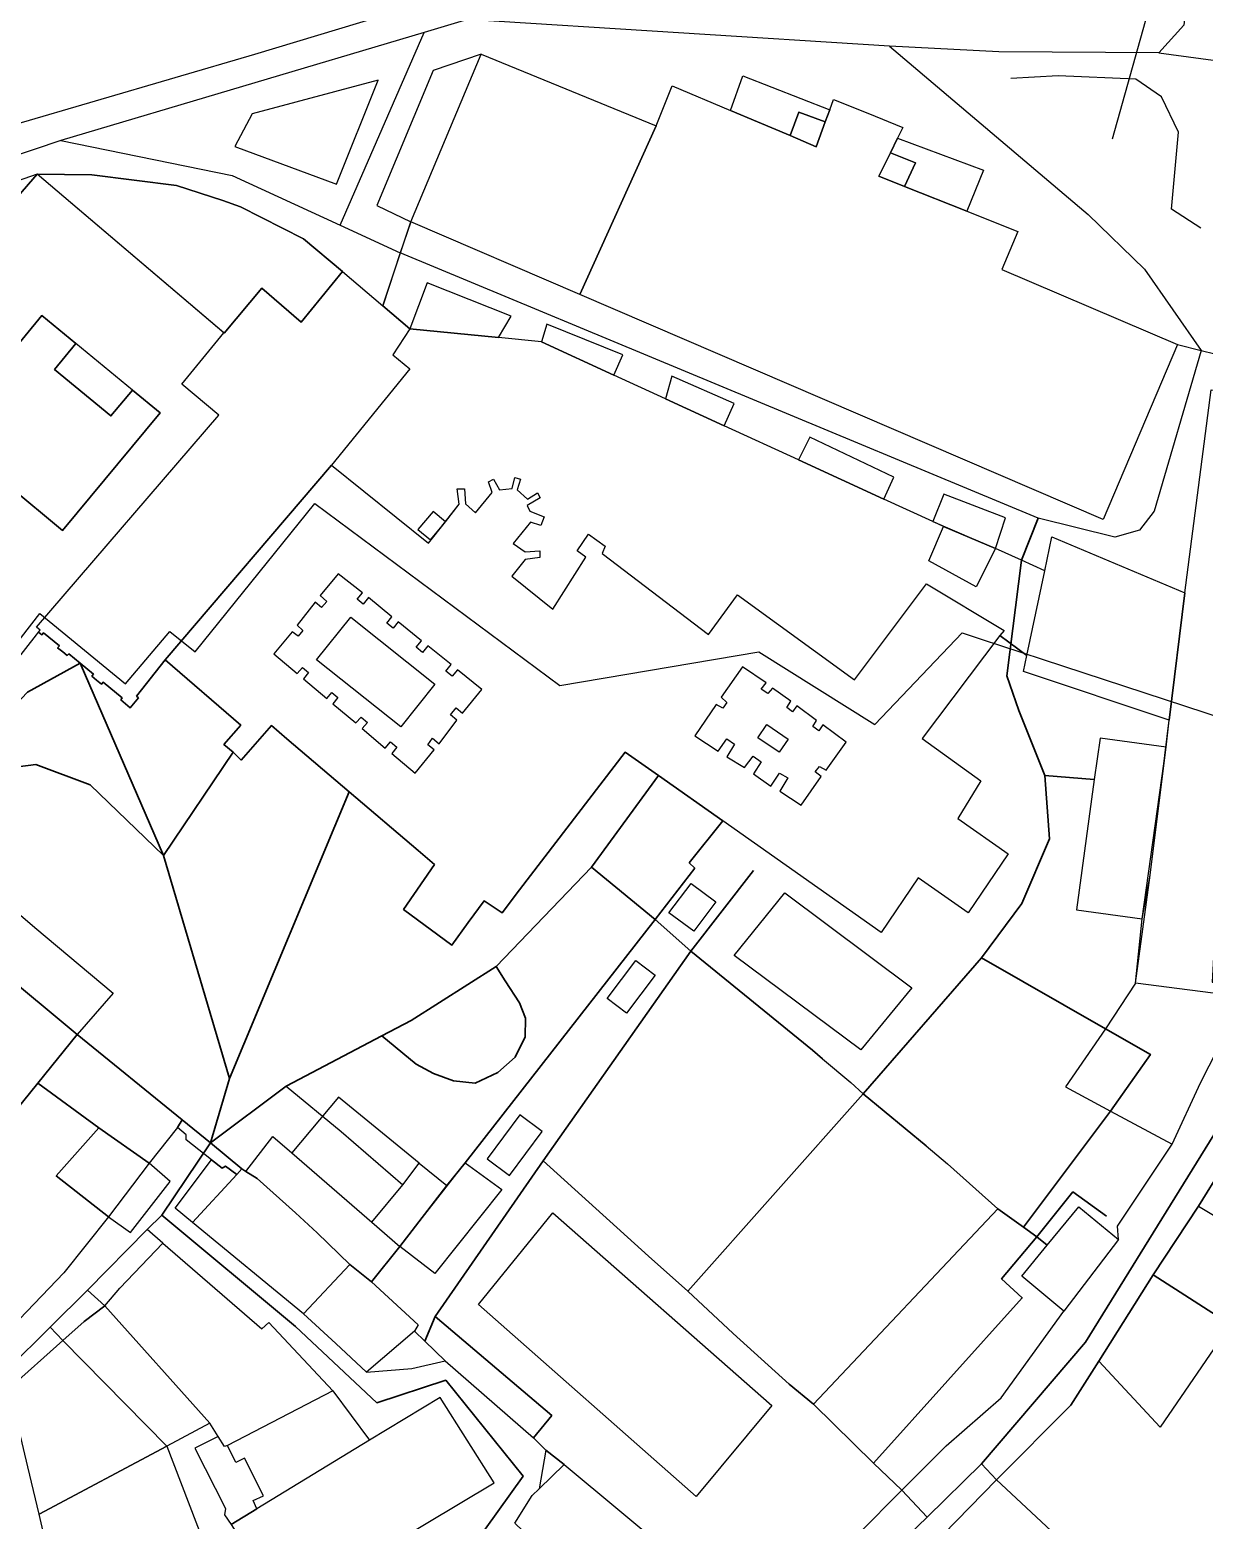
# Model space of a CAD drawing. Header units: millimetres. Extents: x 2635158 to 2636580, y 5834609 to 5836244.
# Drawn here: x 2635979 to 2636109.7, y 5835364.8 to 5835530.5 of the extents above; entities that cross this region are included whole.
import ezdxf

# ---------------------------------------------------------------- set-up
doc = ezdxf.new("R2010")
doc.units = ezdxf.units.MM
for name, color, linetype in [('IRT_OpenStreetMap_Vector geometry_amenity_fountain', 44, 'Continuous'), ('IRT_OpenStreetMap_Vector geometry_amenity_parking', 44, 'Continuous'), ('IRT_OpenStreetMap_Vector geometry_amenity_place_of_worship', 44, 'Continuous'), ('IRT_OpenStreetMap_Vector geometry_barrier_fence', 90, 'Continuous'), ('IRT_OpenStreetMap_Vector geometry_barrier_gate', 90, 'Continuous'), ('IRT_OpenStreetMap_Vector geometry_barrier_hedge', 90, 'Continuous'), ('IRT_OpenStreetMap_Vector geometry_barrier_retaining_wall', 90, 'Continuous'), ('IRT_OpenStreetMap_Vector geometry_barrier_wall', 90, 'Continuous'), ('IRT_OpenStreetMap_Vector geometry_building_residential', 10, 'Continuous'), ('IRT_OpenStreetMap_Vector geometry_building_yes', 10, 'Continuous'), ('IRT_OpenStreetMap_Vector geometry_highway_corridor', 220, 'Continuous'), ('IRT_OpenStreetMap_Vector geometry_highway_path', 220, 'Continuous'), ('IRT_OpenStreetMap_Vector geometry_highway_residential', 220, 'Continuous'), ('IRT_OpenStreetMap_Vector geometry_highway_service', 220, 'Continuous'), ('IRT_OpenStreetMap_Vector geometry_highway_steps', 220, 'Continuous'), ('IRT_OpenStreetMap_Vector geometry_landuse_allotments', 60, 'Continuous'), ('IRT_OpenStreetMap_Vector geometry_landuse_grass', 60, 'Continuous'), ('IRT_OpenStreetMap_Vector geometry_landuse_industrial', 60, 'Continuous'), ('IRT_OpenStreetMap_Vector geometry_landuse_vineyard', 60, 'Continuous'), ('IRT_OpenStreetMap_Vector geometry_leisure_garden', 82, 'Continuous'), ('IRT_OpenStreetMap_Vector geometry_leisure_outdoor_seating', 82, 'Continuous'), ('IRT_OpenStreetMap_Vector geometry_natural_wood', 72, 'Continuous'), ('IRT_OpenStreetMap_Vector geometry_power_minor_line', 154, 'Continuous'), ('IRT_OpenStreetMap_Vector geometry_unknown', 7, 'Continuous')]:
    doc.layers.add(name, color=color, linetype=linetype)
doc.layers.add('IRT_OpenStreetMap_Vector geometry_highway_footway', color=220, linetype='Continuous', lineweight=30)
doc.layers.add('IRT_OpenStreetMap_Vector geometry_highway_pedestrian', color=220, linetype='Continuous', lineweight=35)

msp = doc.modelspace()

# ---------------------------------------------------------------- linework, layer by layer
at = {"layer": 'IRT_OpenStreetMap_Vector geometry_amenity_fountain'}
msp.add_lwpolyline([(2636061, 5835453.26), (2636063.37, 5835451.65), (2636062.37, 5835450.2), (2636060, 5835451.81), (2636061, 5835453.26)], dxfattribs=at)
at = {"layer": 'IRT_OpenStreetMap_Vector geometry_amenity_parking'}
for points in [[(2636029.24, 5835527.8), (2636023.92, 5835525.98), (2636017.63, 5835510.99), (2636021.41, 5835509.16), (2636025.27, 5835518.35), (2636029.24, 5835527.8)], [(2636013.15, 5835513.34), (2636017.79, 5835524.93), (2636003.78, 5835521.19), (2636001.84, 5835517.55), (2636013.15, 5835513.34)], [(2636022.36, 5835404.49), (2636013.38, 5835411.84), (2636008.18, 5835405.66), (2636017.1, 5835397.95), (2636020.52, 5835402.11), (2636022.36, 5835404.49)]]:
    msp.add_lwpolyline(points, dxfattribs=at)
at = {"layer": 'IRT_OpenStreetMap_Vector geometry_amenity_place_of_worship'}
for points in [[(2635990.21, 5835455.12), (2635989.15, 5835456.01), (2635989.32, 5835456.23), (2635987.21, 5835457.97), (2635987.02, 5835457.75), (2635986.47, 5835458.21), (2635985.94, 5835458.66), (2635986.12, 5835458.88), (2635984.63, 5835460.11), (2635983.38, 5835461.15), (2635983.2, 5835460.93), (2635982.71, 5835461.34), (2635982.14, 5835461.8), (2635982.33, 5835462.02), (2635980.56, 5835463.47), (2635980.38, 5835463.26), (2635980.02, 5835463.55), (2635980.19, 5835463.78), (2635979.8, 5835464.11), (2636000.06, 5835487.68), (2635995.94, 5835491.12), (2636000.63, 5835496.82), (2636000.67, 5835496.78), (2636004.84, 5835501.78), (2636009.23, 5835498), (2636013.81, 5835503.66), (2636018.29, 5835499.84), (2636021.31, 5835497.27), (2636019.41, 5835494.39), (2636021.31, 5835492.83), (2636012.6, 5835482.11), (2635994.1, 5835460.48), (2635990.9, 5835456.42), (2635991.12, 5835456.24), (2635990.21, 5835455.12)], [(2636014.73, 5835465.21), (2636024.08, 5835457.75), (2636020.3, 5835453.01), (2636010.94, 5835460.47), (2636014.73, 5835465.21)]]:
    msp.add_lwpolyline(points, dxfattribs=at)
at = {"layer": 'IRT_OpenStreetMap_Vector geometry_barrier_fence'}
for points in [[(2636021.41, 5835509.16), (2636020.25, 5835505.7)], [(2636020.25, 5835505.7), (2636018.29, 5835499.84)], [(2636102, 5835424.51), (2636098.67, 5835419.44), (2636094.21, 5835413), (2636099.25, 5835410.29), (2636106.08, 5835406.61)], [(2636017.1, 5835397.95), (2636020.52, 5835402.11), (2636022.36, 5835404.49), (2636025.41, 5835402.03)]]:
    msp.add_lwpolyline(points, dxfattribs=at)
at = {"layer": 'IRT_OpenStreetMap_Vector geometry_barrier_gate'}
for points in [[(2636106.7, 5835495.51), (2636109.33, 5835494.87)], [(2636109.33, 5835494.87), (2636110.84, 5835494.49)]]:
    msp.add_lwpolyline(points, dxfattribs=at)
at = {"layer": 'IRT_OpenStreetMap_Vector geometry_barrier_hedge'}
msp.add_lwpolyline([(2636003.06, 5835403.58), (2636006.06, 5835407.48), (2636008.18, 5835405.66), (2636017.1, 5835397.95), (2636020.18, 5835395.24)], dxfattribs=at)
at = {"layer": 'IRT_OpenStreetMap_Vector geometry_barrier_retaining_wall'}
msp.add_lwpolyline([(2636109.28, 5835508.47), (2636106.02, 5835510.58), (2636106.81, 5835519.14), (2636104.92, 5835523.07), (2636102.06, 5835525.01), (2636093.42, 5835525.41), (2636088.14, 5835525.09)], dxfattribs=at)
at = {"layer": 'IRT_OpenStreetMap_Vector geometry_barrier_wall'}
for points in [[(2636013.81, 5835503.66), (2636009.49, 5835507.28), (2636002.49, 5835510.85), (2636000.51, 5835511.53), (2635995.34, 5835513.21), (2635985.94, 5835514.38), (2635979.88, 5835514.45)], [(2636091.91, 5835470.35), (2636089.32, 5835471.55), (2636086.44, 5835472.83), (2636080.66, 5835475.3), (2636079.48, 5835475.84), (2636074.02, 5835478.34), (2636064.55, 5835482.69), (2636056.25, 5835486.5), (2636049.75, 5835489.48), (2636044, 5835492.11), (2636035.95, 5835495.81), (2636031.18, 5835496.29), (2636021.31, 5835497.27)], [(2636017.03, 5835391.32), (2636020.18, 5835395.24), (2636025.41, 5835402.03), (2636027.46, 5835404.53), (2636048.58, 5835431.58), (2636053.01, 5835437.31), (2636052.39, 5835437.89), (2636056.13, 5835442.55)], [(2636100.12, 5835396), (2636100.02, 5835397.5), (2636106.08, 5835406.61), (2636109.25, 5835413.43), (2636114.1, 5835422.95)], [(2635995.97, 5835409.31), (2635999.14, 5835406.77), (2636002.63, 5835403.86)], [(2636112.78, 5835405.79), (2636111.74, 5835404.11), (2636109.03, 5835399.73), (2636103.98, 5835392.07), (2636097.92, 5835382.48), (2636094.82, 5835377.59), (2636086.54, 5835369.28), (2636073.24, 5835355.65), (2636069.1, 5835352.59), (2636053.25, 5835341.74), (2636043.9, 5835336.4), (2636039.39, 5835333.66)], [(2636066.32, 5835358.36), (2636076.04, 5835368.15), (2636080.97, 5835373.06), (2636087.07, 5835378.41), (2636094.05, 5835388.06)], [(2636022.25, 5835386.53), (2636021.84, 5835385.84), (2636022.97, 5835384.71), (2636025.25, 5835382.51), (2636035.05, 5835373.98), (2636036.45, 5835372.6), (2636038.49, 5835371)], [(2636012.73, 5835379.2), (2636016.83, 5835373.69)]]:
    msp.add_lwpolyline(points, dxfattribs=at)
at = {"layer": 'IRT_OpenStreetMap_Vector geometry_building_residential'}
for points in [[(2635984.31, 5835418.8), (2635995.97, 5835409.31), (2635995.46, 5835408.48), (2635992.32, 5835404.51), (2635986.72, 5835408.45), (2635979.95, 5835413.4), (2635984.31, 5835418.8)], [(2635979.95, 5835413.4), (2635986.72, 5835408.45), (2635981.98, 5835403.11), (2635987.81, 5835398.53), (2635982.83, 5835392.3), (2635972.12, 5835381.15), (2635970, 5835383.61), (2635968.03, 5835385.9), (2635964.16, 5835390.16), (2635962.92, 5835391.44), (2635962.52, 5835391.86), (2635979.95, 5835413.4)], [(2635986.72, 5835408.45), (2635992.32, 5835404.51), (2635987.81, 5835398.53), (2635981.98, 5835403.11), (2635986.72, 5835408.45)], [(2635997.15, 5835397.91), (2636002.06, 5835403.25), (2636002.63, 5835403.86), (2636003.06, 5835403.58), (2636004.33, 5835402.78), (2636008.59, 5835398.98), (2636010.99, 5835396.74), (2636014.64, 5835393.22), (2636009.5, 5835387.74), (2635997.15, 5835397.91)], [(2635993.85, 5835395.59), (2636004.85, 5835386.08), (2636005.62, 5835386.8), (2636012.73, 5835379.2), (2636001.04, 5835373.13), (2636000.69, 5835372.99), (2635999.99, 5835374.1), (2635999.05, 5835375.58), (2635987.37, 5835388.65), (2635989.06, 5835390.6), (2635993.85, 5835395.59)], [(2636009.5, 5835387.74), (2636014.64, 5835393.22), (2636017.03, 5835391.32), (2636022.25, 5835386.53), (2636021.84, 5835385.84), (2636016.47, 5835381.27), (2636013.09, 5835384.45), (2636009.5, 5835387.74)], [(2635976.74, 5835379.44), (2635982.7, 5835384.77), (2635994.3, 5835373.04), (2635980.1, 5835365.49), (2635978.82, 5835370.74), (2635977.24, 5835377.49), (2635976.74, 5835379.44)], [(2636014.05, 5835353.29), (2636018.01, 5835355.86), (2636015.39, 5835359.81), (2636030.67, 5835368.98), (2636024.69, 5835378.46), (2636016.83, 5835373.69), (2636004.28, 5835366.06), (2636001.43, 5835364.32), (2636005.08, 5835358.6), (2636006.24, 5835356.93), (2636010.3, 5835350.97), (2636014.05, 5835353.29)], [(2635994.3, 5835373.04), (2635998.37, 5835362.42), (2635981.82, 5835357.7), (2635980.91, 5835361.94), (2635980.1, 5835365.49), (2635994.3, 5835373.04)], [(2636033, 5835364.48), (2636034.93, 5835367.56), (2636035.68, 5835368.28), (2636038.49, 5835371), (2636050.87, 5835360.7), (2636046.05, 5835355.85), (2636045.75, 5835356.04), (2636044.28, 5835354.9), (2636043.9, 5835355.6), (2636044.11, 5835355.89), (2636040.15, 5835359.03), (2636033.57, 5835353.13), (2636029.82, 5835358.31), (2636034.74, 5835362.82), (2636033, 5835364.48)]]:
    msp.add_lwpolyline(points, dxfattribs=at)
at = {"layer": 'IRT_OpenStreetMap_Vector geometry_building_yes'}
for points in [[(2636048.69, 5835519.84), (2636040.23, 5835501.07), (2636021.41, 5835509.16), (2636025.27, 5835518.35), (2636029.24, 5835527.8), (2636048.69, 5835519.84)], [(2636050.5, 5835524.3), (2636056.96, 5835521.56), (2636059.97, 5835520.29), (2636063.6, 5835518.77), (2636066.49, 5835517.49), (2636067.51, 5835520.27), (2636068, 5835521.61), (2636068.42, 5835522.76), (2636072.25, 5835521.24), (2636076.12, 5835519.64), (2636075.56, 5835518.45), (2636074.76, 5835516.85), (2636073.47, 5835514.23), (2636076.32, 5835513.1), (2636083.26, 5835510.34), (2636088.91, 5835508.09), (2636087.14, 5835503.85), (2636106.7, 5835495.51), (2636098.42, 5835476.08), (2636040.23, 5835501.07), (2636048.69, 5835519.84), (2636050.5, 5835524.3)], [(2636064.57, 5835521.36), (2636067.51, 5835520.27), (2636066.49, 5835517.49), (2636063.6, 5835518.77), (2636064.57, 5835521.36)], [(2636077.53, 5835515.72), (2636076.32, 5835513.1), (2636073.47, 5835514.23), (2636074.76, 5835516.85), (2636077.53, 5835515.72)], [(2636031.18, 5835496.29), (2636032.59, 5835498.68), (2636023.24, 5835502.38), (2636021.31, 5835497.27), (2636031.18, 5835496.29)], [(2636044, 5835492.11), (2636044.99, 5835494.39), (2636036.53, 5835497.8), (2636035.95, 5835495.81), (2636044, 5835492.11)], [(2635981.79, 5835492.76), (2635988.06, 5835487.59), (2635990.46, 5835490.45), (2635984.17, 5835495.63), (2635981.79, 5835492.76)], [(2636056.25, 5835486.5), (2636057.38, 5835488.98), (2636050.45, 5835492), (2636049.75, 5835489.48), (2636056.25, 5835486.5)], [(2636123.44, 5835489.42), (2636114.32, 5835424.51), (2636114.1, 5835422.95), (2636102, 5835424.51), (2636102.77, 5835431.66), (2636103.64, 5835436.52), (2636105.42, 5835450.77), (2636105.77, 5835453.76), (2636107.51, 5835467.92), (2636110.41, 5835490.48), (2636123.44, 5835489.42)], [(2636074.02, 5835478.34), (2636075.12, 5835480.76), (2636065.81, 5835485.24), (2636064.55, 5835482.69), (2636074.02, 5835478.34)], [(2636086.44, 5835472.83), (2636087.54, 5835476.24), (2636080.68, 5835478.9), (2636079.48, 5835475.84), (2636086.44, 5835472.83)], [(2636025.26, 5835475.81), (2636023.89, 5835476.96), (2636022.21, 5835474.96), (2636023.59, 5835473.82), (2636025.26, 5835475.81)], [(2636086.44, 5835472.83), (2636084.3, 5835468.6), (2636079.03, 5835471.49), (2636080.66, 5835475.3), (2636086.44, 5835472.83)], [(2636092.69, 5835474.13), (2636107.51, 5835467.92), (2636105.77, 5835453.76), (2636089.56, 5835459.18), (2636089.93, 5835460.93), (2636091.91, 5835470.35), (2636092.69, 5835474.13)], [(2636105.42, 5835450.77), (2636098.1, 5835451.77), (2636097.41, 5835447.15), (2636095.45, 5835432.66), (2636102.77, 5835431.66), (2636105.42, 5835450.77)], [(2635995.97, 5835409.31), (2635999.14, 5835406.77), (2636002.63, 5835403.86), (2636002.06, 5835403.25), (2636000.81, 5835404.16), (2636000.43, 5835403.94), (2635999.24, 5835404.87), (2635996.44, 5835407.11), (2635996.42, 5835407.66), (2635995.46, 5835408.48), (2635995.97, 5835409.31)], [(2636031.54, 5835401.58), (2636024.1, 5835392.23), (2636020.18, 5835395.24), (2636027.46, 5835404.53), (2636031.54, 5835401.58)], [(2636100.12, 5835396), (2636094.05, 5835388.06), (2636089.37, 5835391.95), (2636092.2, 5835395.38), (2636095.72, 5835399.64), (2636100.12, 5835396)], [(2636109.03, 5835399.73), (2636117.86, 5835394.41), (2636118.61, 5835393.95), (2636113.63, 5835385.8), (2636112.59, 5835386.58), (2636103.98, 5835392.07), (2636109.03, 5835399.73)], [(2636112.59, 5835386.58), (2636104.74, 5835375.15), (2636097.92, 5835382.48), (2636103.98, 5835392.07), (2636112.59, 5835386.58)], [(2635982.7, 5835384.77), (2635985.08, 5835386.91), (2635987.37, 5835388.65), (2635999.05, 5835375.58), (2635994.3, 5835373.04), (2635982.7, 5835384.77)], [(2636004.28, 5835366.06), (2636003.88, 5835367.01), (2636005.03, 5835367.5), (2636002.91, 5835371.7), (2636001.95, 5835371.22), (2636001.04, 5835373.13), (2636000.69, 5835372.99), (2635999.99, 5835374.1), (2635997.39, 5835372.81), (2636000.82, 5835366.1), (2636000.69, 5835365.41), (2636001.43, 5835364.32), (2636004.28, 5835366.06)]]:
    msp.add_lwpolyline(points, dxfattribs=at)
at = {"layer": 'IRT_OpenStreetMap_Vector geometry_highway_corridor'}
for points in [[(2635944.73, 5835378.82), (2635942.85, 5835381.3), (2635932.68, 5835401.5), (2635940.3, 5835410.09), (2635940.68, 5835412.74), (2635961.25, 5835441.26), (2635980.16, 5835465.6), (2635989.69, 5835457.81), (2635994.6, 5835463.6), (2635997.42, 5835461.36), (2636010.76, 5835477.86), (2636037.98, 5835457.62), (2636060.12, 5835461.35), (2636073.02, 5835453.28), (2636082.72, 5835463.47), (2636084.85, 5835462.77)], [(2636084.85, 5835462.77), (2636091.62, 5835460.55)], [(2636091.62, 5835460.55), (2636112.1, 5835453.82), (2636110.55, 5835424.62), (2636126.05, 5835420.08), (2636127.84, 5835417.68)]]:
    msp.add_lwpolyline(points, dxfattribs=at)
at = {"layer": 'IRT_OpenStreetMap_Vector geometry_highway_footway'}
for points in [[(2636071.73, 5835412.2), (2636084.88, 5835427.35), (2636089.37, 5835433.38), (2636092.43, 5835440.55), (2636091.94, 5835447.59), (2636089.05, 5835454.83), (2636087.72, 5835458.68), (2636089.32, 5835471.55), (2636091.17, 5835476.22)], [(2635984.63, 5835460.11), (2635978.79, 5835456.87), (2635964.43, 5835441.74), (2635960.92, 5835438.03)], [(2636001.27, 5835413.93), (2635993.9, 5835438.7), (2635984.63, 5835460.11)], [(2636001.65, 5835450.2), (2635993.9, 5835438.7)], [(2635993.9, 5835438.7), (2635985.75, 5835446.58), (2635979.72, 5835448.84), (2635974.24, 5835448.11), (2635964.43, 5835441.74)], [(2636041.52, 5835437.41), (2636048.97, 5835447.59)], [(2636091.94, 5835447.59), (2636097.41, 5835447.15)], [(2635999.14, 5835406.77), (2636001.27, 5835413.93), (2636014.56, 5835445.79)], [(2635999.14, 5835406.77), (2636007.55, 5835413.06), (2636018.2, 5835418.65), (2636021.47, 5835420.38), (2636030.92, 5835426.37), (2636041.52, 5835437.41), (2636048.58, 5835431.58), (2636052.57, 5835428.07), (2636036.13, 5835404.77), (2636047.85, 5835394.17)], [(2636059.52, 5835437.04), (2636052.57, 5835428.07), (2636066.09, 5835417.06), (2636067.22, 5835416.11)], [(2636018.2, 5835418.65), (2636022.02, 5835415.5), (2636023.95, 5835414.48), (2636026.15, 5835413.65), (2636028.56, 5835413.38), (2636031.09, 5835414.59), (2636033.01, 5835416.29), (2636034.13, 5835418.54), (2636034.17, 5835420.61), (2636033.49, 5835422.34), (2636031.91, 5835424.77), (2636030.92, 5835426.37)], [(2636089.54, 5835397.4), (2636099.25, 5835410.29), (2636103.68, 5835416.6), (2636098.67, 5835419.44), (2636084.88, 5835427.35)], [(2636070.36, 5835413.47), (2636071.73, 5835412.2), (2636078.73, 5835406.42)], [(2636052.21, 5835390.26), (2636071.73, 5835412.2)], [(2636036.13, 5835404.77), (2636024.14, 5835387.47), (2636037.1, 5835376.44), (2636035.05, 5835373.98)], [(2636081.1, 5835404.43), (2636086.7, 5835399.44), (2636089.54, 5835397.4), (2636091.05, 5835396.32), (2636087.11, 5835391.63), (2636089.42, 5835389.52), (2636072.88, 5835371.13)], [(2636091.05, 5835396.32), (2636095.06, 5835401.3), (2636098.77, 5835398.6)], [(2636086.7, 5835399.44), (2636066.21, 5835377.69)], [(2636091.05, 5835396.32), (2636092.2, 5835395.38)], [(2636052.21, 5835390.26), (2636057.27, 5835385.57)], [(2636022.97, 5835384.71), (2636024.14, 5835387.47)], [(2636063.5, 5835379.94), (2636066.21, 5835377.69), (2636072.88, 5835371.13)], [(2636076.04, 5835368.15), (2636078.85, 5835365.13)]]:
    msp.add_lwpolyline(points, dxfattribs=at)
at = {"layer": 'IRT_OpenStreetMap_Vector geometry_highway_path'}
msp.add_lwpolyline([(2636084.89, 5835371.07), (2636086.54, 5835369.28), (2636112.63, 5835344.99), (2636102.98, 5835322.73), (2636122.97, 5835293.47)], dxfattribs=at)
at = {"layer": 'IRT_OpenStreetMap_Vector geometry_highway_pedestrian'}
for points in [[(2635980.39, 5835498.74), (2635984.17, 5835495.63), (2635981.79, 5835492.76), (2635988.06, 5835487.59), (2635990.46, 5835490.45), (2635993.55, 5835487.91), (2635982.67, 5835474.86), (2635976.72, 5835479.82), (2635969.57, 5835485.6), (2635980.39, 5835498.74)], [(2635969.83, 5835312.32), (2635984.98, 5835313.74), (2636004.51, 5835319.81), (2636019.73, 5835326.65), (2636036.52, 5835336.37), (2636050.54, 5835342.7), (2636058.46, 5835347.69), (2636068.34, 5835355.01), (2636078.85, 5835365.13), (2636084.89, 5835371.07), (2636096.45, 5835384.6), (2636119.2, 5835421.38)], [(2635971.84, 5835376.94), (2635981.29, 5835386.26), (2635985.47, 5835390.38), (2635992.11, 5835397.14), (2635993.71, 5835398.72), (2635999.14, 5835406.77)], [(2635993.71, 5835398.72), (2636008.61, 5835386.34), (2636017.64, 5835377.87), (2636025.31, 5835380.36), (2636033.91, 5835369.71), (2636025.63, 5835358.19), (2636036.52, 5835336.37)]]:
    msp.add_lwpolyline(points, dxfattribs=at)
at = {"layer": 'IRT_OpenStreetMap_Vector geometry_highway_residential'}
msp.add_lwpolyline([(2636073.17, 5835593.09), (2636078.37, 5835584.05), (2636083.58, 5835573.45), (2636085.18, 5835569.41), (2636088, 5835564.43), (2636091.24, 5835560), (2636098.97, 5835551.26), (2636105.01, 5835543.87), (2636107.91, 5835536.19), (2636107.38, 5835531.02), (2636104.6, 5835527.97), (2636086.82, 5835528.07), (2636074.66, 5835528.71), (2636027.71, 5835531.66), (2636022.92, 5835530.23), (2635982.5, 5835518.22), (2635945.97, 5835505.89), (2635941.79, 5835504.87), (2635929.01, 5835503.55), (2635896.83, 5835509.11), (2635888.6, 5835510.09), (2635878.06, 5835508.8), (2635875.51, 5835508.14)], dxfattribs=at)
at = {"layer": 'IRT_OpenStreetMap_Vector geometry_highway_service'}
for points in [[(2636013.57, 5835508.79), (2636022.92, 5835530.23)], [(2636074.66, 5835528.71), (2636096.74, 5835509.97), (2636103, 5835503.92)], [(2636104.6, 5835527.97), (2636129.07, 5835524.64)], [(2635982.5, 5835518.22), (2636001.54, 5835514.33), (2636013.57, 5835508.79), (2636020.25, 5835505.7)], [(2636109.33, 5835494.87), (2636104.07, 5835477.01), (2636102.44, 5835474.88), (2636099.73, 5835474.09), (2636091.17, 5835476.22), (2636020.25, 5835505.7)], [(2636103, 5835503.92), (2636109.33, 5835494.87)], [(2636007.55, 5835413.06), (2636013.67, 5835408.03), (2636020.52, 5835402.11)]]:
    msp.add_lwpolyline(points, dxfattribs=at)
at = {"layer": 'IRT_OpenStreetMap_Vector geometry_highway_steps'}
for points in [[(2636067.22, 5835416.11), (2636070.36, 5835413.47)], [(2636078.73, 5835406.42), (2636081.1, 5835404.43)], [(2636047.85, 5835394.17), (2636052.21, 5835390.26)], [(2636057.27, 5835385.57), (2636063.5, 5835379.94)], [(2636072.88, 5835371.13), (2636076.04, 5835368.15)]]:
    msp.add_lwpolyline(points, dxfattribs=at)
at = {"layer": 'IRT_OpenStreetMap_Vector geometry_landuse_allotments'}
msp.add_lwpolyline([(2636102, 5835424.51), (2636098.67, 5835419.44), (2636094.21, 5835413), (2636099.25, 5835410.29), (2636106.08, 5835406.61), (2636109.25, 5835413.43), (2636114.1, 5835422.95), (2636102, 5835424.51)], dxfattribs=at)
at = {"layer": 'IRT_OpenStreetMap_Vector geometry_landuse_grass'}
for points in [[(2635979.88, 5835514.45), (2635950.33, 5835504.14), (2635946.43, 5835502.21), (2635944.29, 5835499.17), (2635944.73, 5835495.89), (2635955.77, 5835488.95), (2635957, 5835488.14), (2635958.31, 5835489.65), (2635979.88, 5835514.45)], [(2635979.88, 5835514.45), (2635985.94, 5835514.38), (2635995.34, 5835513.21), (2636000.51, 5835511.53), (2636002.49, 5835510.85), (2636009.49, 5835507.28), (2636013.81, 5835503.66), (2636009.23, 5835498), (2636004.84, 5835501.78), (2636000.67, 5835496.78), (2635979.88, 5835514.45)], [(2636016.47, 5835381.27), (2636021.52, 5835381.69), (2636025.25, 5835382.51), (2636022.97, 5835384.71), (2636021.84, 5835385.84), (2636016.47, 5835381.27)], [(2636036.45, 5835372.6), (2636035.68, 5835368.28), (2636038.49, 5835371), (2636036.45, 5835372.6)]]:
    msp.add_lwpolyline(points, dxfattribs=at)
at = {"layer": 'IRT_OpenStreetMap_Vector geometry_landuse_industrial'}
for points in [[(2636114.1, 5835422.95), (2636102, 5835424.51), (2636103.64, 5835436.52), (2636105.77, 5835453.76), (2636089.56, 5835459.18), (2636089.93, 5835460.93), (2636091.91, 5835470.35), (2636089.32, 5835471.55), (2636086.44, 5835472.83), (2636080.66, 5835475.3), (2636079.48, 5835475.84), (2636074.02, 5835478.34), (2636064.55, 5835482.69), (2636056.25, 5835486.5), (2636049.75, 5835489.48), (2636044, 5835492.11), (2636035.95, 5835495.81), (2636031.18, 5835496.29), (2636021.31, 5835497.27), (2636018.29, 5835499.84), (2636021.41, 5835509.16), (2636025.27, 5835518.35), (2636029.24, 5835527.8)], [(2636029.24, 5835527.8), (2636048.69, 5835519.84), (2636050.5, 5835524.3), (2636056.96, 5835521.56), (2636059.97, 5835520.29), (2636063.6, 5835518.77), (2636064.57, 5835521.36), (2636067.51, 5835520.27), (2636068, 5835521.61), (2636068.42, 5835522.76), (2636072.25, 5835521.24), (2636076.12, 5835519.64), (2636075.56, 5835518.45), (2636074.76, 5835516.85), (2636077.53, 5835515.72), (2636076.32, 5835513.1), (2636083.26, 5835510.34), (2636088.91, 5835508.09), (2636087.14, 5835503.85), (2636106.7, 5835495.51), (2636109.33, 5835494.87), (2636110.84, 5835494.49)]]:
    msp.add_lwpolyline(points, dxfattribs=at)
at = {"layer": 'IRT_OpenStreetMap_Vector geometry_landuse_vineyard'}
for points in [[(2636050.12, 5835432.35), (2636052.58, 5835435.61), (2636055.34, 5835433.55), (2636052.89, 5835430.3), (2636050.12, 5835432.35)], [(2636045.4, 5835421.19), (2636043.25, 5835422.83), (2636046.46, 5835427.03), (2636048.61, 5835425.39), (2636045.4, 5835421.19)], [(2636029.92, 5835404.98), (2636032.41, 5835403.14), (2636036.03, 5835408.02), (2636033.54, 5835409.86), (2636029.92, 5835404.98)]]:
    msp.add_lwpolyline(points, dxfattribs=at)
at = {"layer": 'IRT_OpenStreetMap_Vector geometry_leisure_garden'}
for points in [[(2636091.91, 5835470.35), (2636089.32, 5835471.55), (2636086.44, 5835472.83), (2636080.66, 5835475.3), (2636079.48, 5835475.84), (2636074.02, 5835478.34), (2636064.55, 5835482.69), (2636056.25, 5835486.5), (2636049.75, 5835489.48), (2636044, 5835492.11), (2636035.95, 5835495.81), (2636031.18, 5835496.29), (2636021.31, 5835497.27), (2636019.41, 5835494.39), (2636021.31, 5835492.83), (2636012.6, 5835482.11), (2636023.39, 5835473.42), (2636026.8, 5835477.78), (2636026.59, 5835479.48), (2636027.37, 5835479.49), (2636027.51, 5835477.8), (2636028.6, 5835476.81), (2636030.45, 5835479.07), (2636030.07, 5835480.27), (2636030.63, 5835480.57), (2636031.27, 5835479.36), (2636032.69, 5835479.51), (2636032.97, 5835480.73), (2636033.63, 5835480.57), (2636033.23, 5835479.35), (2636034.39, 5835478.34), (2636035.49, 5835479.02), (2636035.8, 5835478.48), (2636034.37, 5835477.64), (2636034.66, 5835477), (2636036.23, 5835476.36), (2636035.86, 5835475.39), (2636034.71, 5835475.76), (2636032.81, 5835473.41), (2636034.14, 5835472.49), (2636035.78, 5835472.58), (2636035.78, 5835471.85), (2636034.13, 5835471.61), (2636032.66, 5835469.78), (2636037.2, 5835466.11), (2636040.88, 5835471.89), (2636039.91, 5835472.58), (2636041.16, 5835474.42), (2636043.02, 5835473.09), (2636042.7, 5835472.29), (2636054.52, 5835463.3), (2636057.74, 5835467.7), (2636070.75, 5835458.25), (2636078.78, 5835468.9), (2636087.39, 5835463.73), (2636086.94, 5835463.17), (2636089.93, 5835460.93), (2636091.91, 5835470.35)], [(2635964.08, 5835443.15), (2635979.77, 5835463.26), (2635980.02, 5835463.55), (2635980.38, 5835463.26), (2635980.56, 5835463.47), (2635982.33, 5835462.02), (2635982.14, 5835461.8), (2635982.71, 5835461.34), (2635983.2, 5835460.93), (2635983.38, 5835461.15), (2635984.63, 5835460.11), (2635986.12, 5835458.88), (2635985.94, 5835458.66), (2635986.47, 5835458.21), (2635987.02, 5835457.75), (2635987.21, 5835457.97), (2635989.32, 5835456.23), (2635989.15, 5835456.01), (2635990.21, 5835455.12), (2635991.12, 5835456.24), (2635990.9, 5835456.42), (2635994.1, 5835460.48), (2636002.53, 5835453.19), (2636000.64, 5835451.04), (2636001.65, 5835450.2), (2636002.56, 5835449.31), (2636005.91, 5835453.17), (2636007.63, 5835451.7), (2636014.56, 5835445.79), (2636022.25, 5835439.25), (2636024.06, 5835437.71), (2636020.59, 5835432.72), (2636025.99, 5835428.75), (2636027.81, 5835431.26), (2636029.57, 5835433.67), (2636031.56, 5835432.35), (2636033.51, 5835434.9), (2636045.25, 5835450.2), (2636048.97, 5835447.59), (2636056.13, 5835442.55), (2636052.39, 5835437.89), (2636053.01, 5835437.31), (2636048.58, 5835431.58), (2636027.46, 5835404.53), (2636025.41, 5835402.03), (2636020.18, 5835395.24), (2636017.03, 5835391.32)], [(2636066.32, 5835358.36), (2636076.04, 5835368.15), (2636080.97, 5835373.06), (2636087.07, 5835378.41), (2636094.05, 5835388.06), (2636089.37, 5835391.95), (2636092.2, 5835395.38), (2636095.72, 5835399.64), (2636100.12, 5835396), (2636100.02, 5835397.5), (2636106.08, 5835406.61), (2636109.25, 5835413.43), (2636114.1, 5835422.95), (2636102, 5835424.51), (2636103.64, 5835436.52), (2636105.77, 5835453.76), (2636089.56, 5835459.18), (2636089.93, 5835460.93), (2636086.94, 5835463.17), (2636078.28, 5835451.73), (2636084.8, 5835447.01), (2636082.26, 5835442.84), (2636087.86, 5835438.9), (2636083.41, 5835432.34), (2636077.83, 5835436.21), (2636073.74, 5835430.14), (2636056.13, 5835442.55), (2636052.39, 5835437.89), (2636053.01, 5835437.31), (2636048.58, 5835431.58), (2636027.46, 5835404.53), (2636025.41, 5835402.03), (2636020.18, 5835395.24), (2636017.03, 5835391.32)], [(2636063.03, 5835434.56), (2636077.12, 5835424), (2636071.46, 5835417.1), (2636057.39, 5835427.6), (2636063.03, 5835434.56)], [(2636017.03, 5835391.32), (2636014.64, 5835393.22), (2636010.99, 5835396.74), (2636008.59, 5835398.98), (2636004.33, 5835402.78), (2636003.06, 5835403.58), (2636002.63, 5835403.86), (2635999.14, 5835406.77), (2635995.97, 5835409.31), (2635984.31, 5835418.8), (2635975.42, 5835426.2)], [(2635998.97, 5835288.3), (2636002.94, 5835290.4), (2636007.99, 5835292.52), (2636013.83, 5835295.57), (2636018.81, 5835297.97), (2636022.18, 5835300.17), (2636028.75, 5835303.35), (2636038.27, 5835308.11), (2636050.64, 5835315.22), (2636053.43, 5835316.8), (2636055.56, 5835318.03), (2636050.75, 5835326.08), (2636076.32, 5835342.2), (2636069.1, 5835352.59), (2636073.24, 5835355.65), (2636086.54, 5835369.28), (2636094.82, 5835377.59), (2636097.92, 5835382.48), (2636103.98, 5835392.07), (2636109.03, 5835399.73), (2636111.74, 5835404.11)], [(2636037.22, 5835398.97), (2636061.58, 5835377.56), (2636053.17, 5835367.45), (2636028.96, 5835388.8), (2636037.22, 5835398.97)], [(2636017.03, 5835391.32), (2636022.25, 5835386.53), (2636021.84, 5835385.84), (2636022.97, 5835384.71), (2636025.25, 5835382.51), (2636035.05, 5835373.98), (2636036.45, 5835372.6), (2636038.49, 5835371), (2636050.87, 5835360.7)]]:
    msp.add_lwpolyline(points, dxfattribs=at)
at = {"layer": 'IRT_OpenStreetMap_Vector geometry_leisure_outdoor_seating'}
for points in [[(2636056.96, 5835521.56), (2636058.33, 5835525.38), (2636068, 5835521.61), (2636067.51, 5835520.27), (2636064.57, 5835521.36), (2636063.6, 5835518.77), (2636059.97, 5835520.29), (2636056.96, 5835521.56)], [(2636075.56, 5835518.45), (2636085.12, 5835514.91), (2636083.26, 5835510.34), (2636076.32, 5835513.1), (2636077.53, 5835515.72), (2636074.76, 5835516.85), (2636075.56, 5835518.45)], [(2635967.48, 5835441.1), (2635979.59, 5835430.7), (2635988.32, 5835423.41), (2635984.31, 5835418.8), (2635975.42, 5835426.2), (2635970.08, 5835431.04), (2635961.6, 5835437.65), (2635967.48, 5835441.1)], [(2635997.15, 5835397.91), (2635995.22, 5835399.49), (2635999.24, 5835404.87), (2636000.43, 5835403.94), (2636000.81, 5835404.16), (2636002.06, 5835403.25), (2635997.15, 5835397.91)], [(2635987.81, 5835398.53), (2635990.24, 5835396.8), (2635994.67, 5835402.46), (2635992.32, 5835404.51), (2635987.81, 5835398.53)], [(2635993.85, 5835395.59), (2635992.11, 5835397.14), (2635985.47, 5835390.38), (2635987.37, 5835388.65), (2635989.06, 5835390.6), (2635993.85, 5835395.59)], [(2635982.7, 5835384.77), (2635981.29, 5835386.26), (2635985.47, 5835390.38), (2635987.37, 5835388.65), (2635985.08, 5835386.91), (2635982.7, 5835384.77)]]:
    msp.add_lwpolyline(points, dxfattribs=at)
at = {"layer": 'IRT_OpenStreetMap_Vector geometry_natural_wood'}
msp.add_lwpolyline([(2635901.03, 5835530.8), (2635901.83, 5835524.7), (2635897.58, 5835522.65), (2635899.29, 5835519.23), (2635899.01, 5835518.55), (2635896.58, 5835517.27), (2635894.11, 5835515.99), (2635890.37, 5835514.24), (2635890.85, 5835513.46), (2635898.92, 5835514.97), (2635908.6, 5835514.51), (2635931.2, 5835509.7), (2635941.02, 5835510.68), (2635959.72, 5835514.82), (2636004.07, 5835527.81), (2636029.39, 5835535.48)], dxfattribs=at)
at = {"layer": 'IRT_OpenStreetMap_Vector geometry_power_minor_line'}
msp.add_lwpolyline([(2636099.47, 5835518.4), (2636110.22, 5835556.74), (2636118.34, 5835567.3), (2636127.02, 5835580.16), (2636244.54, 5835713.66), (2636366.34, 5835860.4)], dxfattribs=at)
at = {"layer": 'IRT_OpenStreetMap_Vector geometry_unknown'}
for points in [[(2635964.08, 5835443.15), (2635979.77, 5835463.26), (2635980.02, 5835463.55), (2635980.19, 5835463.78), (2635979.8, 5835464.11), (2636000.06, 5835487.68), (2635995.94, 5835491.12), (2636000.63, 5835496.82), (2635979.88, 5835514.45), (2635958.31, 5835489.65)], [(2635969.57, 5835485.6), (2635976.72, 5835479.82), (2635982.67, 5835474.86), (2635993.55, 5835487.91), (2635990.46, 5835490.45), (2635984.17, 5835495.63), (2635980.39, 5835498.74), (2635969.57, 5835485.6)], [(2636012.6, 5835482.11), (2636023.39, 5835473.42), (2636025.26, 5835475.81), (2636026.8, 5835477.78), (2636026.59, 5835479.48), (2636027.37, 5835479.49), (2636027.51, 5835477.8), (2636028.6, 5835476.81), (2636030.45, 5835479.07), (2636030.07, 5835480.27), (2636030.63, 5835480.57), (2636031.27, 5835479.36), (2636032.69, 5835479.51), (2636032.97, 5835480.73), (2636033.63, 5835480.57), (2636033.23, 5835479.35), (2636034.39, 5835478.34), (2636035.49, 5835479.02), (2636035.8, 5835478.48), (2636034.37, 5835477.64), (2636034.66, 5835477), (2636036.23, 5835476.36), (2636035.86, 5835475.39), (2636034.71, 5835475.76), (2636032.81, 5835473.41), (2636034.14, 5835472.49), (2636035.78, 5835472.58), (2636035.78, 5835471.85), (2636034.13, 5835471.61), (2636032.66, 5835469.78), (2636037.2, 5835466.11), (2636040.88, 5835471.89), (2636039.91, 5835472.58), (2636041.16, 5835474.42), (2636043.02, 5835473.09), (2636042.7, 5835472.29), (2636054.52, 5835463.3), (2636057.74, 5835467.7), (2636070.75, 5835458.25), (2636078.78, 5835468.9), (2636087.39, 5835463.73), (2636086.94, 5835463.17), (2636078.28, 5835451.73), (2636084.8, 5835447.01), (2636082.26, 5835442.84), (2636087.86, 5835438.9), (2636083.41, 5835432.34), (2636077.83, 5835436.21), (2636073.74, 5835430.14), (2636056.13, 5835442.55), (2636048.97, 5835447.59), (2636045.25, 5835450.2), (2636033.51, 5835434.9), (2636031.56, 5835432.35), (2636029.57, 5835433.67), (2636027.81, 5835431.26), (2636025.99, 5835428.75), (2636020.59, 5835432.72), (2636024.06, 5835437.71), (2636022.25, 5835439.25), (2636014.56, 5835445.79), (2636007.63, 5835451.7), (2636005.91, 5835453.17), (2636002.56, 5835449.31), (2636001.65, 5835450.2), (2636000.64, 5835451.04), (2636002.53, 5835453.19), (2635994.1, 5835460.48), (2636012.6, 5835482.11)], [(2636006.19, 5835461.13), (2636008.76, 5835458.94), (2636009.36, 5835459.61), (2636010.05, 5835459.07), (2636009.47, 5835458.34), (2636012.07, 5835456.17), (2636012.65, 5835456.84), (2636013.31, 5835456.29), (2636012.73, 5835455.58), (2636015.32, 5835453.45), (2636015.89, 5835454.1), (2636016.6, 5835453.51), (2636016.01, 5835452.83), (2636018.55, 5835450.66), (2636019.14, 5835451.34), (2636019.85, 5835450.75), (2636019.29, 5835450.05), (2636021.91, 5835447.87), (2636024.01, 5835450.45), (2636023.3, 5835451.03), (2636023.82, 5835451.74), (2636024.56, 5835451.14), (2636026.53, 5835453.76), (2636025.82, 5835454.34), (2636026.46, 5835455.12), (2636027.17, 5835454.53), (2636029.32, 5835457.16), (2636026.61, 5835459.37), (2636026.01, 5835458.64), (2636025.3, 5835459.21), (2636025.89, 5835459.93), (2636023.31, 5835462.03), (2636022.72, 5835461.29), (2636022.01, 5835461.87), (2636022.6, 5835462.59), (2636020.01, 5835464.7), (2636019.44, 5835463.99), (2636018.74, 5835464.55), (2636019.32, 5835465.25), (2636016.7, 5835467.38), (2636016.11, 5835466.67), (2636015.45, 5835467.21), (2636016.03, 5835467.93), (2636013.35, 5835470.04), (2636011.35, 5835467.61), (2636012.06, 5835466.96), (2636011.49, 5835466.29), (2636010.79, 5835466.86), (2636008.77, 5835464.32), (2636009.42, 5835463.73), (2636008.89, 5835463.1), (2636008.21, 5835463.58), (2636006.19, 5835461.13)], [(2636055.94, 5835456.31), (2636056.58, 5835455.74), (2636056.13, 5835455.1), (2636055.38, 5835455.5), (2636053.02, 5835452.01), (2636055.61, 5835450.31), (2636056.56, 5835451.7), (2636057.42, 5835451.1), (2636056.57, 5835449.69), (2636058.52, 5835448.48), (2636059.5, 5835449.75), (2636060.39, 5835449.11), (2636059.52, 5835447.78), (2636061.45, 5835446.43), (2636062.41, 5835447.87), (2636063.34, 5835447.34), (2636062.47, 5835445.86), (2636064.82, 5835444.32), (2636067.04, 5835447.5), (2636066.4, 5835448.01), (2636066.88, 5835448.61), (2636067.6, 5835448.19), (2636069.84, 5835451.33), (2636067.25, 5835453.24), (2636066.79, 5835452.59), (2636066.13, 5835453.05), (2636066.54, 5835453.72), (2636064.36, 5835455.35), (2636063.86, 5835454.68), (2636063.23, 5835455.16), (2636063.67, 5835455.86), (2636061.63, 5835457.33), (2636061.14, 5835456.74), (2636060.37, 5835457.22), (2636060.93, 5835457.91), (2636058.32, 5835459.69), (2636055.94, 5835456.31)], [(2635984.31, 5835418.8), (2635979.95, 5835413.4), (2635962.52, 5835391.86), (2635959.81, 5835394.79), (2635956.02, 5835398.88), (2635953.78, 5835401.31), (2635975.42, 5835426.2), (2635984.31, 5835418.8)]]:
    msp.add_lwpolyline(points, dxfattribs=at)

doc.saveas('drawing.dxf')
